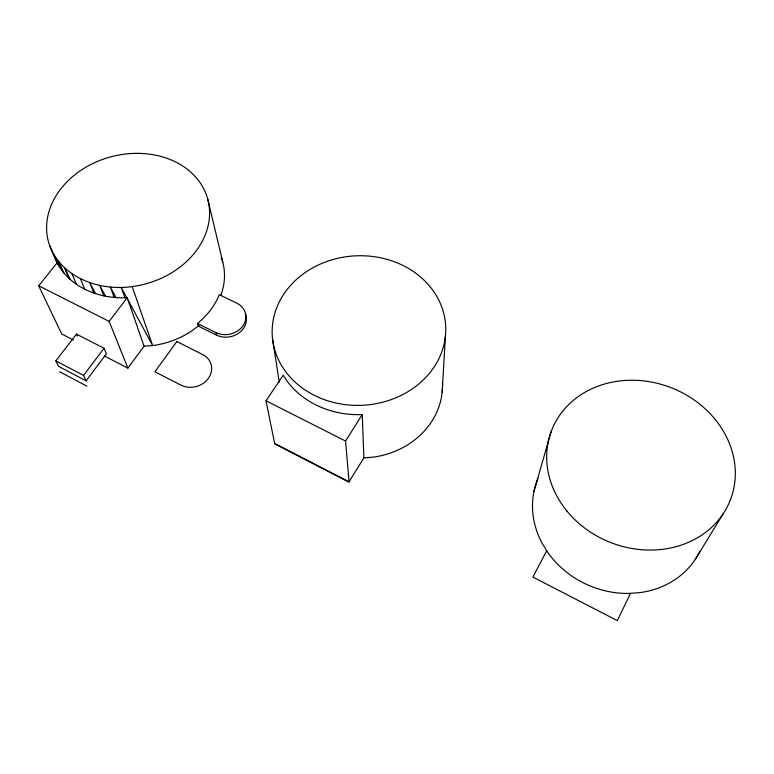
<?xml version="1.0" encoding="UTF-8"?>
<svg xmlns="http://www.w3.org/2000/svg" width="774" height="774" viewBox="0 0 774 774"><rect width="100%" height="100%" fill="white"/><g stroke="black" fill="none" stroke-linecap="round" stroke-linejoin="round"><path stroke-width="1.16" d="M442.157 392.321L445.408 336.206M534.002 491.238L551.175 431.495M630.549 593.31L617.304 620.613L532.899 577.065L546.734 550.749M695.197 559.496L723.148 513.839M363.867 457.869L348.881 482.125L274.722 443.87L266.014 400.787L283.207 375.226C299.161 402.141 331.669 416.083 362.261 414.535L363.867 457.869L372.991 457.182A80.844 71.382 -2.8 0 0 442.418 388.809M274.905 443.589L349.055 481.834L345.572 441.045L362.261 414.535M104.393 356.001L127.894 368.114L144.061 346.23L152.681 345.572A77.1 63.478 -15.3 0 0 191.072 331.388L199.112 325.419M86.108 380.827L106.396 353.844L104.026 348.261L76.491 334.116L55.854 360.887L58.631 366.392L86.108 380.827L83.544 375.4L55.854 360.887M83.544 375.4L104.026 348.261M127.894 368.114L109.153 321.413L127.236 297.671L144.061 346.23M73.424 340.018L61.678 333.962L38.7 285.77L57.131 262.812C70.124 287.86 100.204 299.209 127.236 297.671M197.496 323.484C206.861 315.773 214.766 306.011 219.294 294.681L236.825 303.176A19.602 16.622 -12 0 1 242.843 325.951A19.602 16.622 -12 0 1 215.869 332.578L197.496 323.484L198.241 326.067L216.517 335.113A19.534 16.573 -12 0 0 239.185 332.781A19.534 16.573 -12 0 0 245.223 313.634M132.19 286.583C100.243 291.247 61.939 278.118 49.778 245.9A82.45 65.867 -14.6 0 1 111.611 156.629A82.45 65.867 -14.6 0 1 208.932 204.665A82.45 65.867 -14.6 0 1 132.19 286.583L152.681 345.572L128.116 300.206M38.7 285.77L109.153 321.413M266.014 400.787L345.572 441.045M59.617 371.762L86.949 386.158M126.762 297.7L121.189 287.415L124.943 297.845M115.994 297.526L110.314 287.038L114.194 297.458M105.516 296.132L99.778 285.442L103.784 295.871M95.531 293.569L89.774 282.665L93.877 293.114M70.25 279.472L64.668 267.959L69.031 278.505M63.884 272.951L58.427 261.264L62.849 271.838M76.491 334.116L77.352 336.003M58.727 265.714L53.435 253.853L57.905 264.485M49.778 245.9L57.237 263.441M72.059 273.841L76.355 284.339M80.477 278.775L84.685 289.244M215.869 332.578L216.517 335.113M207.79 199.286L222.709 261.835M272.622 339.515L279.279 382.114M699.831 551.407A88.778 78.455 23.7 0 1 640.291 592.584L628.672 593.455A88.778 78.455 23.7 0 1 547.682 552.297L541.819 542.7A88.778 78.455 23.7 0 1 538.046 478.361M221.296 257.345A77.1 63.478 -15.3 0 1 220.89 295.252M442.438 382.946A80.844 71.382 -2.8 0 1 442.496 386.458M176.849 341.566L154.916 371.762L180.932 385.113A19.998 17.222 -15.8 0 0 208.438 378.273A19.998 17.222 -15.8 0 0 202.691 354.55L176.849 341.566M566.897 511.004A95.918 83.118 21.3 0 0 728.595 504.126A95.918 83.118 21.3 0 0 627.472 380.334A95.918 83.118 21.3 0 0 566.897 511.004M318.617 397.352A86.833 74.788 -3 0 0 445.698 326.376A86.833 74.788 -3 0 0 312.561 267.949A86.833 74.788 -3 0 0 318.617 397.352"/></g></svg>
